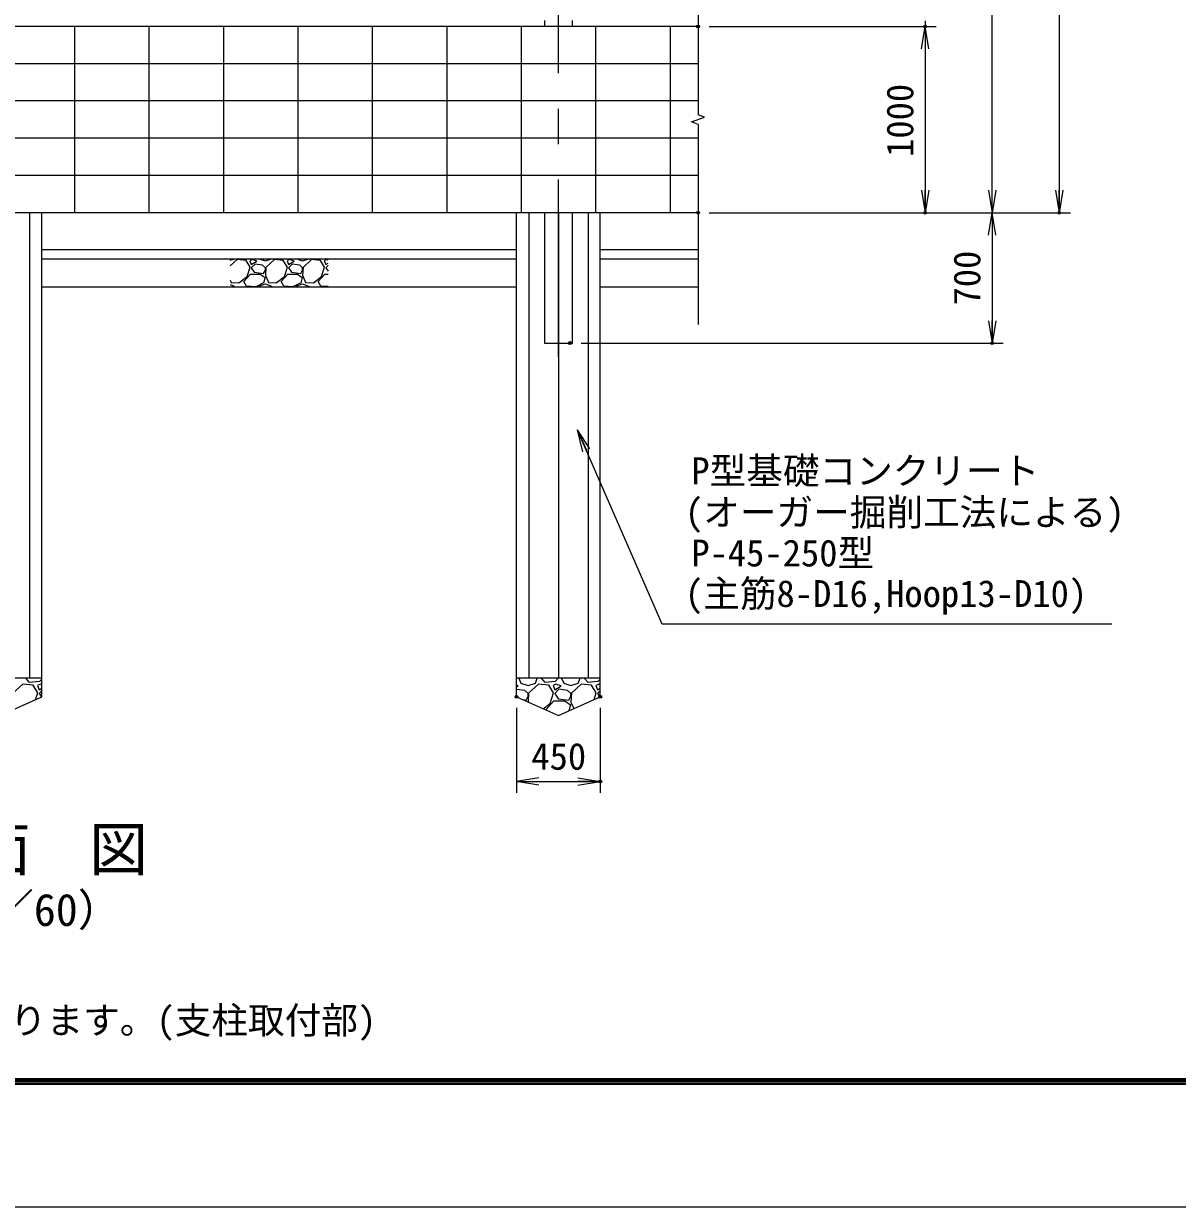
# Model space of a CAD drawing. Units: millimetres at full size. Extents: x -12600 to 12600, y -8910 to 8910.
# Drawn here: x -7313 to -1115, y -8910 to -2553 of the extents above; entities that cross this region are included whole.
import ezdxf
from ezdxf.enums import TextEntityAlignment as Align

# ---------------------------------------------------------------- set-up
doc = ezdxf.new("R2010")
doc.units = ezdxf.units.MM
doc.header["$LTSCALE"] = 30
doc.header["$PDMODE"] = 32
doc.header["$PDSIZE"] = 15
doc.linetypes.add('USER1', pattern=[50.8, 31.75, -6.35, 6.35, -6.35])
for name, color, linetype, lineweight in [('0-0_D-STR1', 1, 'Continuous', 18), ('0-1_D-BMK', 2, 'USER1', 13), ('0-2_D-BGD', 7, 'Continuous', 18), ('0-3_0', 7, 'Continuous', 18), ('0-4_D-DCR-HCH', 7, 'Continuous', 13), ('0-5_D-STR4', 7, 'Continuous', 18), ('0-7_D-STR-DIM', 7, 'Continuous', 13), ('0-A_D-STR-TXT', 7, 'Continuous', 13), ('0-B_D-TTL-TXT', 7, 'Continuous', 13), ('0-C_D-TTL', 7, 'Continuous', 18)]:
    doc.layers.add(name, color=color, linetype=linetype, lineweight=lineweight)
doc.layers.add('0-8_Defpoints', color=253, linetype='Continuous')
doc.styles.add('ＭＳ ゴシック', font='')
doc.styles.get('ＭＳ ゴシック').set_extended_font_data('MS Gothic')

# ---------------------------------------------------------------- blocks, each defined once
blk = doc.blocks.new('_Open')
at = {"layer": '0-3_0'}
blk.add_line((-30, 5), (0, 0), dxfattribs=at)
blk.add_lwpolyline([(-30, -5), (0, 0), (-30, 0)], dxfattribs=at)

msp = doc.modelspace()

# ---------------------------------------------------------------- linework, layer by layer
at = {"layer": '0-0_D-STR1'}
for p, q in [((-4515.02, -2536.32), (-4515.02, -2568.32)), ((-4365.02, -2568.32), (-4365.02, -2536.32)), ((-4515.02, -3568.32), (-4515.02, -4268.32))]:
    msp.add_line(p, q, dxfattribs=at)
msp.add_lwpolyline([(-4515.02, -4268.32), (-4365.02, -4268.32), (-4365.02, -3568.32)], dxfattribs=at)
at = {"layer": '0-1_D-BMK'}
msp.add_line((-4440.02, -4343.32), (-4440.02, 3640.47), dxfattribs=at)
at = {"layer": '0-2_D-BGD'}
for p, q in [((-3690.02, -2568.32), (-10640.02, -2568.32)), ((-7040.02, -2568.32), (-7040.02, -3568.32)), ((-6640.02, -2568.32), (-6640.02, -3568.32)), ((-6240.02, -2568.32), (-6240.02, -3568.32)), ((-5840.02, -2568.32), (-5840.02, -3568.32)), ((-5440.02, -2568.32), (-5440.02, -3568.32)), ((-5040.02, -2568.32), (-5040.02, -3568.32)), ((-4640.02, -2568.32), (-4640.02, -3568.32)), ((-4240.02, -2568.32), (-4240.02, -3568.32)), ((-3840.02, -2568.32), (-3840.02, -3568.32)), ((-3690.02, -2768.32), (-10640.02, -2768.32)), ((-3690.02, -2968.32), (-10640.02, -2968.32)), ((-3690.02, -3168.32), (-10640.02, -3168.32)), ((-3690.02, -3368.32), (-10640.02, -3368.32)), ((-3690.02, -3568.32), (-11165.02, -3568.32)), ((-4665.02, -3768.32), (-7215.02, -3768.32)), ((-3690.02, -3768.32), (-4215.02, -3768.32)), ((-4665.02, -3818.32), (-7215.02, -3818.32)), ((-3690.02, -3818.32), (-4215.02, -3818.32)), ((-4665.02, -3968.32), (-7215.02, -3968.32)), ((-3690.02, -3968.32), (-4215.02, -3968.32)), ((-7215.02, -6068.32), (-7665.02, -6068.32)), ((-4215.02, -6068.32), (-4665.02, -6068.32))]:
    msp.add_line(p, q, dxfattribs=at)
at = {"layer": '0-4_D-DCR-HCH'}
for p, q in [((-6202.52, -3823.15), (-6186.1, -3818.32)), ((-6165.94, -3820.5), (-6202.52, -3853.91)), ((-6117.94, -3824.5), (-6165.94, -3820.5)), ((-6095.94, -3860.5), (-6117.94, -3824.5)), ((-6111.94, -3910.5), (-6095.94, -3860.5)), ((-6083.94, -3820.5), (-6097.94, -3826.5)), ((-6097.94, -3826.5), (-6089.94, -3846.5)), ((-6089.94, -3846.5), (-6059.94, -3828.5)), ((-6069.94, -3844.5), (-6089.94, -3864.5)), ((-6089.94, -3864.5), (-6073.94, -3888.5)), ((-6059.94, -3828.5), (-6083.94, -3820.5)), ((-6029.94, -3850.5), (-6069.94, -3844.5)), ((-6041.77, -3818.32), (-6013.94, -3826.5)), ((-6013.94, -3864.5), (-6029.94, -3850.5)), ((-6023.94, -3894.5), (-6013.94, -3876.5)), ((-6013.94, -3826.5), (-5986.1, -3818.32)), ((-6011.94, -3862.5), (-6013.94, -3904.5)), ((-6013.94, -3876.5), (-6013.94, -3864.5)), ((-5965.94, -3820.5), (-6011.94, -3862.5)), ((-5917.94, -3824.5), (-5965.94, -3820.5)), ((-5895.94, -3860.5), (-5917.94, -3824.5)), ((-5911.94, -3910.5), (-5895.94, -3860.5)), ((-5883.94, -3820.5), (-5897.94, -3826.5)), ((-5897.94, -3826.5), (-5889.94, -3846.5)), ((-5889.94, -3846.5), (-5859.94, -3828.5)), ((-5869.94, -3844.5), (-5889.94, -3864.5)), ((-5889.94, -3864.5), (-5873.94, -3888.5)), ((-5859.94, -3828.5), (-5883.94, -3820.5)), ((-5829.94, -3850.5), (-5869.94, -3844.5)), ((-5841.77, -3818.32), (-5813.94, -3826.5)), ((-5813.94, -3864.5), (-5829.94, -3850.5)), ((-5823.94, -3894.5), (-5813.94, -3876.5)), ((-5813.94, -3826.5), (-5786.1, -3818.32)), ((-5811.94, -3862.5), (-5813.94, -3904.5)), ((-5813.94, -3876.5), (-5813.94, -3864.5)), ((-5765.94, -3820.5), (-5811.94, -3862.5)), ((-5717.94, -3824.5), (-5765.94, -3820.5)), ((-5695.94, -3860.5), (-5717.94, -3824.5)), ((-5711.94, -3910.5), (-5695.94, -3860.5)), ((-5683.94, -3820.5), (-5697.94, -3826.5)), ((-5697.94, -3826.5), (-5689.94, -3846.5)), ((-5689.94, -3846.5), (-5677.52, -3839.05)), ((-5677.52, -3852.09), (-5689.94, -3864.5)), ((-5689.94, -3864.5), (-5677.52, -3883.12)), ((-5677.52, -3822.64), (-5683.94, -3820.5)), ((-6202.52, -3931.61), (-6197.94, -3942.5)), ((-6129.94, -3938.5), (-6093.94, -3898.5)), ((-6115.94, -3962.5), (-6129.94, -3938.5)), ((-6093.94, -3898.5), (-6041.94, -3898.5)), ((-6073.94, -3888.5), (-6023.94, -3894.5)), ((-6041.94, -3898.5), (-6015.94, -3916.5)), ((-6015.94, -3916.5), (-6023.94, -3944.5)), ((-6013.94, -3904.5), (-5997.94, -3942.5)), ((-5955.94, -3944.5), (-5911.94, -3910.5)), ((-5929.94, -3938.5), (-5893.94, -3898.5)), ((-5915.94, -3962.5), (-5929.94, -3938.5)), ((-5893.94, -3898.5), (-5841.94, -3898.5)), ((-5873.94, -3888.5), (-5823.94, -3894.5)), ((-5841.94, -3898.5), (-5815.94, -3916.5)), ((-5815.94, -3916.5), (-5823.94, -3944.5)), ((-5813.94, -3904.5), (-5797.94, -3942.5)), ((-5755.94, -3944.5), (-5711.94, -3910.5)), ((-5729.94, -3938.5), (-5693.94, -3898.5)), ((-5715.94, -3962.5), (-5729.94, -3938.5)), ((-5693.94, -3898.5), (-5677.52, -3898.5)), ((-6202.52, -3954.78), (-6181.94, -3962.5)), ((-6181.94, -3962.5), (-6179.25, -3968.32)), ((-6065.94, -3966.5), (-6115.94, -3962.5)), ((-6023.94, -3944.5), (-6065.94, -3966.5)), ((-6049.28, -3968.32), (-6045.94, -3960.5)), ((-6045.94, -3960.5), (-6013.94, -3950.5)), ((-6013.94, -3950.5), (-5981.94, -3962.5)), ((-5997.94, -3942.5), (-5955.94, -3944.5)), ((-5981.94, -3962.5), (-5979.25, -3968.32)), ((-5865.94, -3966.5), (-5915.94, -3962.5)), ((-5823.94, -3944.5), (-5865.94, -3966.5)), ((-5849.28, -3968.32), (-5845.94, -3960.5)), ((-5845.94, -3960.5), (-5813.94, -3950.5)), ((-5813.94, -3950.5), (-5781.94, -3962.5)), ((-5797.94, -3942.5), (-5755.94, -3944.5)), ((-5781.94, -3962.5), (-5779.25, -3968.32)), ((-5677.52, -3965.58), (-5715.94, -3962.5)), ((-7280.51, -6091.27), (-7301.55, -6068.32)), ((-7227.61, -6086.67), (-7280.51, -6091.27)), ((-7223.01, -6100.47), (-7239.11, -6107.37)), ((-7215.02, -6072.68), (-7227.61, -6086.67)), ((-7215.02, -6103.13), (-7223.01, -6100.47)), ((-4653.42, -6068.32), (-4641.61, -6095.87)), ((-4641.61, -6095.87), (-4602.51, -6107.37)), ((-4602.51, -6107.37), (-4563.41, -6095.87)), ((-4547.31, -6100.47), (-4600.21, -6148.77)), ((-4563.41, -6095.87), (-4553.57, -6068.32)), ((-4492.11, -6105.07), (-4547.31, -6100.47)), ((-4510.51, -6091.27), (-4531.55, -6068.32)), ((-4457.61, -6086.67), (-4510.51, -6091.27)), ((-4453.01, -6100.47), (-4469.11, -6107.37)), ((-4441.09, -6068.32), (-4457.61, -6086.67)), ((-4425.41, -6109.67), (-4453.01, -6100.47)), ((-4423.42, -6068.32), (-4411.61, -6095.87)), ((-4411.61, -6095.87), (-4372.51, -6107.37)), ((-4372.51, -6107.37), (-4333.41, -6095.87)), ((-4317.31, -6100.47), (-4370.21, -6148.77)), ((-4333.41, -6095.87), (-4323.57, -6068.32)), ((-4262.11, -6105.07), (-4317.31, -6100.47)), ((-4280.51, -6091.27), (-4301.55, -6068.32)), ((-4227.61, -6086.67), (-4280.51, -6091.27)), ((-4223.01, -6100.47), (-4239.11, -6107.37)), ((-4215.02, -6072.68), (-4227.61, -6086.67)), ((-4215.02, -6103.13), (-4223.01, -6100.47)), ((-7236.81, -6146.47), (-7262.11, -6105.07)), ((-7248.57, -6183.23), (-7236.81, -6146.47)), ((-7239.11, -6107.37), (-7229.91, -6130.37)), ((-7229.91, -6130.37), (-7215.02, -6121.44)), ((-7215.02, -6136.18), (-7229.91, -6151.07)), ((-7229.91, -6151.07), (-7217.64, -6169.48)), ((-4655.41, -6109.67), (-4665.02, -6106.47)), ((-4665.02, -6115.44), (-4655.41, -6109.67)), ((-4620.91, -6134.97), (-4665.02, -6128.35)), ((-4602.51, -6151.07), (-4620.91, -6134.97)), ((-4614.01, -6185.57), (-4602.51, -6164.87)), ((-4602.51, -6164.87), (-4602.51, -6151.07)), ((-4600.21, -6148.77), (-4602.47, -6196.12)), ((-4466.81, -6146.47), (-4492.11, -6105.07)), ((-4485.21, -6203.97), (-4466.81, -6146.47)), ((-4469.11, -6107.37), (-4459.91, -6130.37)), ((-4459.91, -6130.37), (-4425.41, -6109.67)), ((-4436.91, -6128.07), (-4459.91, -6151.07)), ((-4459.91, -6151.07), (-4441.51, -6178.67)), ((-4390.91, -6134.97), (-4436.91, -6128.07)), ((-4372.51, -6151.07), (-4390.91, -6134.97)), ((-4384.01, -6185.57), (-4372.51, -6164.87)), ((-4370.21, -6148.77), (-4372.51, -6197.07)), ((-4372.51, -6164.87), (-4372.51, -6151.07)), ((-4236.81, -6146.47), (-4262.11, -6105.07)), ((-4248.57, -6183.23), (-4236.81, -6146.47)), ((-4239.11, -6107.37), (-4229.91, -6130.37)), ((-4229.91, -6130.37), (-4215.02, -6121.44)), ((-4215.02, -6136.18), (-4229.91, -6151.07)), ((-4229.91, -6151.07), (-4217.64, -6169.48)), ((-4630.71, -6183.57), (-4614.01, -6185.57)), ((-4521.58, -6232.07), (-4485.21, -6203.97)), ((-4505.91, -6236.17), (-4464.51, -6190.17)), ((-4464.51, -6190.17), (-4404.71, -6190.17)), ((-4441.51, -6178.67), (-4384.01, -6185.57)), ((-4404.71, -6190.17), (-4374.81, -6210.87)), ((-4374.81, -6210.87), (-4384.01, -6243.07)), ((-4372.51, -6197.07), (-4357.88, -6231.81)), ((-4503.66, -6240.03), (-4505.91, -6236.17)), ((-4438.95, -6267.84), (-4441.56, -6267.63)), ((-4384.01, -6243.07), (-4388.43, -6245.39))]:
    msp.add_line(p, q, dxfattribs=at)
for points in [[(-6197.94, -3942.5), (-6155.94, -3944.5), (-6111.94, -3910.5)], [(-7262.11, -6105.07), (-7317.31, -6100.47), (-7370.21, -6148.77)]]:
    msp.add_lwpolyline(points, dxfattribs=at)
at = {"layer": '0-5_D-STR4'}
for p, q in [((-7280.92, -3568.32), (-7280.92, -6068.32)), ((-7215.02, -6168.32), (-7215.02, -3568.32)), ((-4665.02, -6168.32), (-4665.02, -3568.32)), ((-4599.12, -3568.32), (-4599.12, -6068.32)), ((-4440.02, -3568.32), (-4440.02, -6068.32)), ((-4280.92, -3568.32), (-4280.92, -6068.32)), ((-4215.02, -6168.32), (-4215.02, -3568.32)), ((-7440.02, -6268.32), (-7215.02, -6168.32)), ((-4665.02, -6168.32), (-4440.02, -6268.32)), ((-4440.02, -6268.32), (-4215.02, -6168.32))]:
    msp.add_line(p, q, dxfattribs=at)
at = {"layer": '0-7_D-STR-DIM'}
for p, q in [((-1750.02, 3461.68), (-1750.02, -3568.32)), ((-2110.02, -3568.32), (-2110.02, 2461.68)), ((-3690.02, -1313.96), (-3690.02, -3042.66)), ((-2470.02, -2538.32), (-2470.02, -2568.32)), ((-3630.02, -2568.32), (-2410.02, -2568.32)), ((-3630.02, -2568.32), (-2410.02, -2568.32)), ((-2470.02, -2568.32), (-2470.02, -3568.32)), ((-2470.02, -2688.32), (-2470.02, -2808.32)), ((-3654.77, -3055.49), (-3690.01, -3042.66)), ((-3725.25, -3081.14), (-3654.77, -3055.49)), ((-3690.01, -3093.96), (-3725.25, -3081.14)), ((-3690.02, -3093.96), (-3690.02, -4168.32)), ((-3630.02, -3568.32), (-2050.02, -3568.32)), ((-3630.02, -3568.32), (-2410.02, -3568.32)), ((-3630.02, -3568.32), (-2050.02, -3568.32)), ((-3630.02, -3568.32), (-1690.02, -3568.32)), ((-2110.02, -3568.32), (-2110.02, -4268.32)), ((-4317.52, -4268.32), (-2050.02, -4268.32)), ((-4665.02, -6228.32), (-4665.02, -6683.66)), ((-4215.02, -6228.32), (-4215.02, -6683.66)), ((-4665.02, -6623.66), (-4215.02, -6623.66))]:
    msp.add_line(p, q, dxfattribs=at)
at = {"layer": '0-8_Defpoints'}
for p in [(-3690.02, -2568.32), (-2470.02, -2568.32), (-3690.02, -3568.32), (-2470.02, -3568.32), (-1750.02, -3568.32), (-4377.52, -4268.32), (-2110.02, -4268.32), (-4665.02, -6168.32), (-4215.02, -6168.32), (-4215.02, -6623.66)]:
    msp.add_point(p, dxfattribs=at)
at = {"layer": '0-A_D-STR-TXT'}
msp.add_lwpolyline([(-1466.96, -5778.75), (-3883.43, -5778.75), (-4337.09, -4736.17)], dxfattribs=at)
at = {"layer": '0-C_D-TTL', "color": 2}
msp.add_lwpolyline([(-12600, 8910), (12600, 8910), (12600, -8910), (-12600, -8910)], close=True, dxfattribs=at)
at = {"layer": '0-C_D-TTL'}
for points in [[(-11790, 8250), (11790, 8250), (11790, -8250), (-11790, -8250)], [(-11782.5, 8242.5), (11782.5, 8242.5), (11782.5, -8242.5), (-11782.5, -8242.5)], [(-11775, 8235), (11775, 8235), (11775, -8235), (-11775, -8235)], [(-11767.5, 8227.5), (11767.5, 8227.5), (11767.5, -8227.5), (-11767.5, -8227.5)], [(-11760, 8220), (11760, 8220), (11760, -8220), (-11760, -8220)]]:
    msp.add_lwpolyline(points, close=True, dxfattribs=at)

# ---------------------------------------------------------------- block references
at = {"layer": '0-7_D-STR-DIM', "xscale": 4, "yscale": 4}
for p, rotation in [((-2470.02, -2568.32), 90), ((-2470.02, -2568.32), 90), ((-2470.02, -3568.32), 270), ((-2110.02, -3568.32), 270), ((-1750.02, -3568.32), 270), ((-2110.02, -3568.32), 90), ((-2110.02, -4268.32), 270), ((-4665.02, -6623.66), 180)]:
    msp.add_blockref('_Open', p, dxfattribs=dict(at, rotation=rotation))
msp.add_blockref('_Open', (-4215.02, -6623.66), dxfattribs=at)
at = {"layer": '0-A_D-STR-TXT', "xscale": 4, "yscale": 4, "rotation": 113.51515}
msp.add_blockref('_Open', (-4337.88, -4734.34), dxfattribs=at)

# ---------------------------------------------------------------- texts
at = {"layer": '0-7_D-STR-DIM', "style": 'ＭＳ ゴシック'}
for s, p in [('1000', (-2490.27, -3269.07)), ('700', (-2130.27, -4066.85))]:
    msp.add_text(s, height=144.3, rotation=90, dxfattribs=at).set_placement(p, align=Align.BOTTOM_LEFT)
msp.add_text('450', height=144.3, dxfattribs=at).set_placement((-4585.53, -6603.42), align=Align.BOTTOM_LEFT)
at = {"layer": '0-A_D-STR-TXT', "style": 'ＭＳ ゴシック'}
for s, p in [('P型基礎コンクリート', (-3726.09, -5069.69)), ('(オーガー掘削工法による)', (-3760.36, -5292.35)), ('P-45-250型', (-3726.09, -5511.44)), ('(主筋8-D16,Hoop13-D10)', (-3760.36, -5729.19))]:
    msp.add_text(s, height=144.3, dxfattribs=at).set_placement(p, align=Align.BOTTOM_LEFT)
at = {"layer": '0-B_D-TTL-TXT', "style": 'ＭＳ ゴシック'}
for s, height, p in [('正\u3000面\u3000図', 230.9, (-8219.72, -7171.2)), ('（S=1／60）', 173.1, (-8083.27, -7450.79)), ('※本製品は胴縁に現場孔あけが必要な製品になります。(支柱取付部)', 144.3, (-11520, -8020.81))]:
    msp.add_text(s, height=height, dxfattribs=at).set_placement(p, align=Align.BOTTOM_LEFT)

doc.saveas('drawing.dxf')
